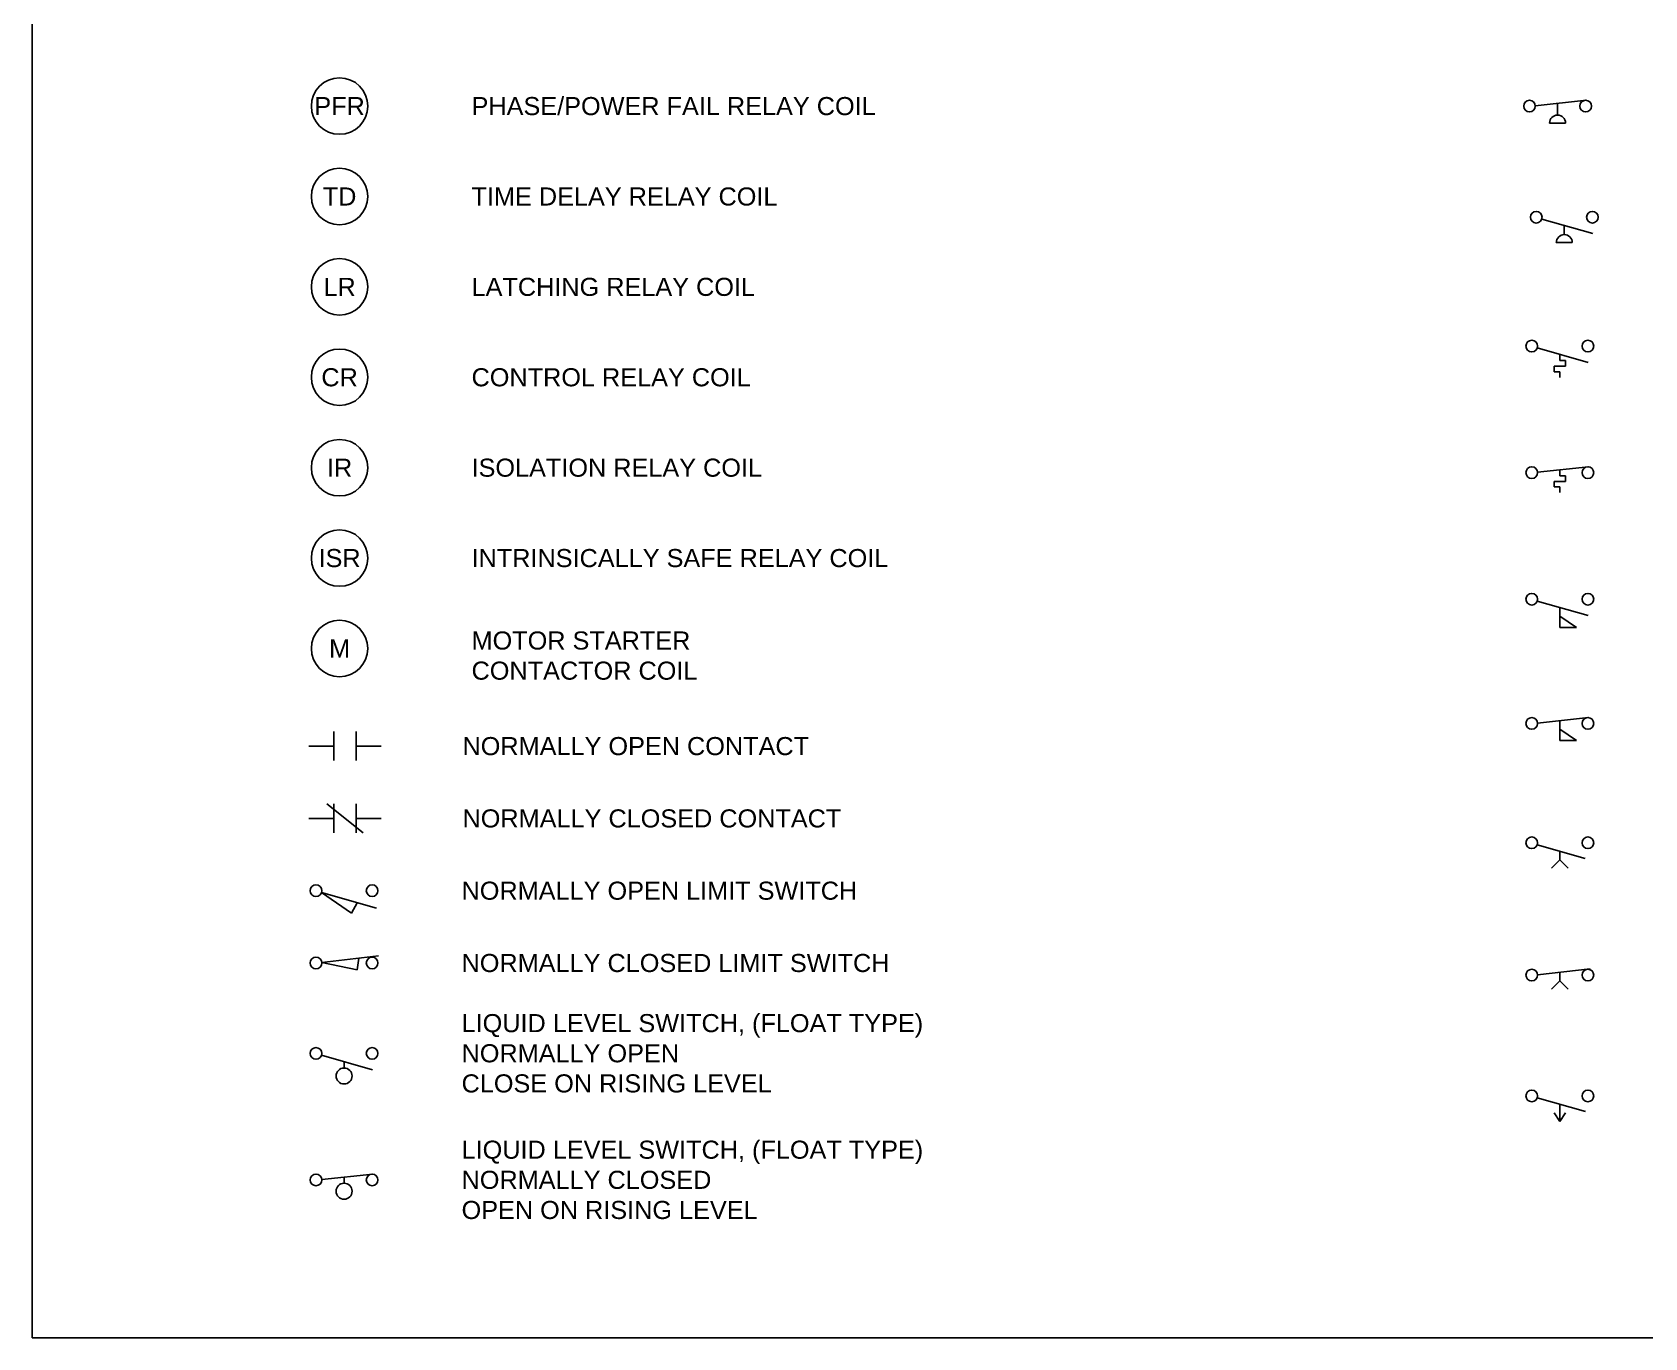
# Model space of a CAD drawing. Header units: inches. Extents: x 0 to 34, y 0 to 19.9.
# Drawn here: x 0 to 8.92, y 0 to 7.22 of the extents above; entities that cross this region are included whole.
import ezdxf
from ezdxf.enums import TextEntityAlignment as Align

# ---------------------------------------------------------------- set-up
doc = ezdxf.new("R2010")
doc.units = ezdxf.units.IN
doc.header["$MEASUREMENT"] = 0
doc.layers.add('1_BORDER', color=52, linetype='Continuous', plot=False)
for name, color, linetype in [('GRY_20AWG', 9, 'Continuous'), ('SYMS', 7, 'Continuous'), ('TAGS', 150, 'Continuous')]:
    doc.layers.add(name, color=color, linetype=linetype)
doc.styles.get("Standard").update_dxf_attribs({"font": 'arial.ttf'})
doc.styles.add('WD', font='arial.ttf')

# ---------------------------------------------------------------- blocks, each defined once
blk = doc.blocks.new('HCR21')
at = {"linetype": 'Continuous'}
for p, q in [((-0.0625, 0.08), (-0.0625, -0.08)), ((0.0625, 0.08), (0.0625, -0.08))]:
    blk.add_line(p, q, dxfattribs=at)
at = {"style": 'WD'}
for tag, width, p in [('INST', 0.7, (0, 0.4508)), ('LOC', 0.7, (0, 0.2812)), ('TAG2', 0.9, (0, 0.125)), ('XREF', 0.7, (0, -0.2975)), ('DESC1', 0.7, (0, -0.4495)), ('DESC2', 0.7, (0, -0.5968)), ('DESC3', 0.7, (0, -0.7442))]:
    blk.add_attdef(tag, text='', height=0.125, dxfattribs=dict(at, width=width)).set_placement(p, align=Align.CENTER)
for tag, p in [('X2LINK', (0, 0.125)), ('X8LINK', (0, -0.125))]:
    blk.add_attdef(tag, p, '', height=0.01, dxfattribs=at)
for tag, p, height, flags in [('X4TERM01', (-0.0625, 0), 0.0125, 1), ('X1TERM02', (0.0625, 0), 0.0125, 1), ('CONTACT', (0.0973, 0.0363), 0.01, 1), ('FAMILY', (0.0973, 0.0529), 0.01, 9)]:
    blk.add_attdef(tag, p, '', height=height, dxfattribs=dict(at, flags=flags))
at = {"linetype": 'Continuous', "style": 'WD', "flags": 8}
blk.add_attdef('TERM01', text='', height=0.125, dxfattribs=at).set_placement((-0.125, -0.0158), align=Align.TOP_RIGHT)
blk.add_attdef('TERM02', text='', height=0.125, dxfattribs=at).set_placement((0.125, -0.0158), align=Align.TOP_LEFT)
blk = doc.blocks.new('HCR22')
at = {"linetype": 'Continuous'}
for p, q in [((-0.1, 0.08), (0.1, -0.08)), ((-0.0625, 0.08), (-0.0625, -0.08)), ((0.0625, 0.08), (0.0625, -0.08))]:
    blk.add_line(p, q, dxfattribs=at)
at = {"style": 'WD'}
for tag, width, p in [('INST', 0.7, (0, 0.4508)), ('LOC', 0.7, (0, 0.2812)), ('TAG2', 0.9, (0, 0.125)), ('XREF', 0.7, (0, -0.2975)), ('DESC1', 0.7, (0, -0.4495)), ('DESC2', 0.7, (0, -0.5968)), ('DESC3', 0.7, (0, -0.7442))]:
    blk.add_attdef(tag, text='', height=0.125, dxfattribs=dict(at, width=width)).set_placement(p, align=Align.CENTER)
for tag, p in [('X2LINK', (0, 0.125)), ('X8LINK', (0, -0.125))]:
    blk.add_attdef(tag, p, '', height=0.01, dxfattribs=at)
for tag, p, height, flags in [('X4TERM01', (-0.0625, 0), 0.0125, 1), ('X1TERM02', (0.0625, 0), 0.0125, 1), ('CONTACT', (0.0973, 0.0197), 0.01, 1), ('FAMILY', (0.0973, 0.0364), 0.01, 9)]:
    blk.add_attdef(tag, p, '', height=height, dxfattribs=dict(at, flags=flags))
at = {"linetype": 'Continuous', "style": 'WD', "flags": 8}
blk.add_attdef('TERM01', text='', height=0.125, dxfattribs=at).set_placement((-0.125, -0.0158), align=Align.TOP_RIGHT)
blk.add_attdef('TERM02', text='', height=0.125, dxfattribs=at).set_placement((0.125, -0.0158), align=Align.TOP_LEFT)
blk = doc.blocks.new('HLS11')
at = {"linetype": 'Continuous'}
for p, q in [((-0.1248, -0.0103), (0.0408, -0.1237)), ((-0.1248, -0.0103), (0.1786, -0.097)), ((0.0408, -0.1237), (0.0728, -0.0668))]:
    blk.add_line(p, q, dxfattribs=at)
for centre in [(-0.1553, 0), (0.1553, 0)]:
    blk.add_circle(centre, 0.0322)
at = {"style": 'WD', "width": 0.7}
for tag, p in [('INST', (0, 0.7321)), ('LOC', (0, 0.5625)), ('DESC1', (0, 0.4062)), ('DESC2', (0, 0.25)), ('XREF', (0, -0.2988)), ('WDTAGALT', (0.0062, -0.4375))]:
    blk.add_attdef(tag, text='', height=0.125, dxfattribs=at).set_placement(p, align=Align.CENTER)
at = {"style": 'WD'}
blk.add_attdef('TAG1', text='', height=0.125, dxfattribs=at).set_placement((0, 0.0938), align=Align.CENTER)
for tag, p, height, flags in [('X4TERM01', (-0.1875, 0), 0.0125, 1), ('CONTACT', (0.0376, 0.0204), 0.01, 1), ('FAMILY', (0.0376, 0.0371), 0.01, 9), ('X1TERM02', (0.1875, 0), 0.0125, 1)]:
    blk.add_attdef(tag, p, '', height=height, dxfattribs=dict(at, flags=flags))
for tag, p in [('X2LINK', (0, 0.0312)), ('X8LINK', (0, -0.1562))]:
    blk.add_attdef(tag, p, '', height=0.01, dxfattribs=at)
at = {"linetype": 'Continuous', "style": 'WD', "flags": 9}
for tag, p in [('CAT', (0.0626, -0.0071)), ('ASSYCODE', (0.062, -0.047)), ('MFG', (0.0626, -0.0266))]:
    blk.add_attdef(tag, text='', height=0.01, dxfattribs=at).set_placement(p, align=Align.CENTER)
at = {"linetype": 'Continuous', "style": 'WD', "flags": 8}
blk.add_attdef('TERM01', text='', height=0.125, dxfattribs=at).set_placement((-0.25, -0.0314), align=Align.TOP_RIGHT)
blk.add_attdef('TERM02', text='', height=0.125, dxfattribs=at).set_placement((0.25, -0.0314), align=Align.TOP_LEFT)
blk = doc.blocks.new('HLS12')
at = {"linetype": 'Continuous'}
for p, q in [((-0.1232, 0.0023), (0.1901, 0.0395)), ((-0.1232, 0.0023), (0.0734, -0.0383)), ((0.0734, -0.0383), (0.0809, 0.0265))]:
    blk.add_line(p, q, dxfattribs=at)
for centre in [(-0.1553, 0), (0.1553, 0)]:
    blk.add_circle(centre, 0.0322)
at = {"style": 'WD', "width": 0.7}
for tag, p in [('INST', (0, 0.7321)), ('LOC', (0, 0.5625)), ('DESC1', (0, 0.4062)), ('DESC2', (0, 0.25)), ('XREF', (0, -0.2676)), ('WDTAGALT', (0, -0.4062))]:
    blk.add_attdef(tag, text='', height=0.125, dxfattribs=at).set_placement(p, align=Align.CENTER)
at = {"style": 'WD'}
blk.add_attdef('TAG1', text='', height=0.125, dxfattribs=at).set_placement((0, 0.0938), align=Align.CENTER)
for tag, p, height, flags in [('X4TERM01', (-0.1875, 0), 0.0125, 1), ('CONTACT', (0.0376, 0.0204), 0.01, 1), ('FAMILY', (0.0376, 0.0371), 0.01, 9), ('X1TERM02', (0.1875, 0), 0.0125, 1)]:
    blk.add_attdef(tag, p, '', height=height, dxfattribs=dict(at, flags=flags))
for tag, p in [('X2LINK', (0, 0.0625)), ('X8LINK', (0, -0.0625))]:
    blk.add_attdef(tag, p, '', height=0.01, dxfattribs=at)
at = {"linetype": 'Continuous', "style": 'WD', "flags": 9}
for tag, p in [('CAT', (0.0626, -0.0071)), ('MFG', (0.0626, -0.0266)), ('ASSYCODE', (0.0938, -0.0625))]:
    blk.add_attdef(tag, text='', height=0.01, dxfattribs=at).set_placement(p, align=Align.CENTER)
at = {"linetype": 'Continuous', "style": 'WD', "flags": 8}
blk.add_attdef('TERM01', text='', height=0.125, dxfattribs=at).set_placement((-0.25, -0.0314), align=Align.TOP_RIGHT)
blk.add_attdef('TERM02', text='', height=0.125, dxfattribs=at).set_placement((0.25, -0.0314), align=Align.TOP_LEFT)
blk = doc.blocks.new('HFL11')
at = {"linetype": 'Continuous'}
blk.add_line((-0.1248, -0.0103), (0.157, -0.0908), dxfattribs=at)
blk.add_line((0, -0.046), (0, -0.08))
for centre, radius in [((-0.1553, 0), 0.0322), ((0.1553, 0), 0.0322), ((0, -0.125), 0.0442)]:
    blk.add_circle(centre, radius)
at = {"style": 'WD', "width": 0.7}
for tag, p in [('INST', (0, 0.7321)), ('LOC', (0, 0.5625)), ('DESC1', (0, 0.4062)), ('DESC2', (0, 0.25)), ('XREF', (0, -0.3319)), ('WDTAGALT', (0, -0.5))]:
    blk.add_attdef(tag, text='', height=0.125, dxfattribs=at).set_placement(p, align=Align.CENTER)
at = {"style": 'WD'}
blk.add_attdef('TAG1', text='', height=0.125, dxfattribs=at).set_placement((0, 0.0938), align=Align.CENTER)
for tag, p, height, flags in [('X4TERM01', (-0.1875, 0), 0.0125, 1), ('CONTACT', (0.0376, 0.0204), 0.01, 1), ('FAMILY', (0.0376, 0.0371), 0.01, 9), ('X1TERM02', (0.1875, 0), 0.0125, 1)]:
    blk.add_attdef(tag, p, '', height=height, dxfattribs=dict(at, flags=flags))
for tag, p in [('X2LINK', (0, 0.0312)), ('X8LINK', (0, -0.2188))]:
    blk.add_attdef(tag, p, '', height=0.01, dxfattribs=at)
at = {"linetype": 'Continuous', "style": 'WD', "flags": 9}
for tag, p in [('CAT', (0.0626, -0.0071)), ('ASSYCODE', (0.0631, -0.0495)), ('MFG', (0.0626, -0.0266))]:
    blk.add_attdef(tag, text='', height=0.01, dxfattribs=at).set_placement(p, align=Align.CENTER)
at = {"linetype": 'Continuous', "style": 'WD', "flags": 8}
blk.add_attdef('TERM01', text='', height=0.125, dxfattribs=at).set_placement((-0.25, -0.0314), align=Align.TOP_RIGHT)
blk.add_attdef('TERM02', text='', height=0.125, dxfattribs=at).set_placement((0.25, -0.0314), align=Align.TOP_LEFT)
at = {"style": 'WD', "width": 0.7}
blk.add_attdef('RATING1', (0.2493, -0.3058), '', height=0.125, dxfattribs=at)
blk = doc.blocks.new('HFL12')
at = {"linetype": 'Continuous'}
blk.add_line((-0.1231, 0.002), (0.1594, 0.0326), dxfattribs=at)
blk.add_line((0, 0.0165), (0, -0.0175))
for centre, radius in [((-0.1553, 0), 0.0322), ((0.1553, 0), 0.0322), ((0, -0.0625), 0.0442)]:
    blk.add_circle(centre, radius)
at = {"style": 'WD', "width": 0.7}
for tag, p in [('INST', (0, 0.7321)), ('LOC', (0, 0.5625)), ('DESC1', (0, 0.4062)), ('DESC2', (0, 0.25)), ('XREF', (0, -0.3144)), ('WDTAGALT', (-0.0094, -0.4531))]:
    blk.add_attdef(tag, text='', height=0.125, dxfattribs=at).set_placement(p, align=Align.CENTER)
at = {"style": 'WD'}
blk.add_attdef('TAG1', text='', height=0.125, dxfattribs=at).set_placement((0, 0.0938), align=Align.CENTER)
for tag, p, height, flags in [('X4TERM01', (-0.1875, 0), 0.0125, 1), ('CONTACT', (0.0376, 0.0204), 0.01, 1), ('FAMILY', (0.0376, 0.0371), 0.01, 9), ('X1TERM02', (0.1875, 0), 0.0125, 1)]:
    blk.add_attdef(tag, p, '', height=height, dxfattribs=dict(at, flags=flags))
for tag, p in [('X2LINK', (0, 0.0781)), ('X8LINK', (0, -0.1562))]:
    blk.add_attdef(tag, p, '', height=0.01, dxfattribs=at)
at = {"linetype": 'Continuous', "style": 'WD', "flags": 9}
for tag, p in [('CAT', (0.0626, -0.0071)), ('ASSYCODE', (0.0781, -0.0469)), ('MFG', (0.0626, -0.0266))]:
    blk.add_attdef(tag, text='', height=0.01, dxfattribs=at).set_placement(p, align=Align.CENTER)
at = {"linetype": 'Continuous', "style": 'WD', "flags": 8}
blk.add_attdef('TERM01', text='', height=0.125, dxfattribs=at).set_placement((-0.25, -0.0314), align=Align.TOP_RIGHT)
blk.add_attdef('TERM02', text='', height=0.125, dxfattribs=at).set_placement((0.25, -0.0314), align=Align.TOP_LEFT)
at = {"style": 'WD', "width": 0.7}
blk.add_attdef('RATING1', (0.2475, -0.2967), '', height=0.125, dxfattribs=at)
blk = doc.blocks.new('HPS11')
at = {"linetype": 'Continuous'}
blk.add_line((-0.1248, -0.0103), (0.157, -0.0908), dxfattribs=at)
for p, q in [((0, -0.046), (0, -0.0956)), ((-0.0442, -0.1406), (0.0442, -0.1406))]:
    blk.add_line(p, q)
for centre in [(-0.1553, 0), (0.1553, 0)]:
    blk.add_circle(centre, 0.0322)
blk.add_arc((0, -0.1406), 0.0442, 0, 180)
at = {"style": 'WD', "width": 0.7}
for tag, p in [('INST', (0, 0.7321)), ('LOC', (0, 0.5625)), ('DESC1', (0, 0.4062)), ('DESC2', (0, 0.25)), ('XREF', (0, -0.3163))]:
    blk.add_attdef(tag, text='', height=0.125, dxfattribs=at).set_placement(p, align=Align.CENTER)
at = {"style": 'WD'}
blk.add_attdef('TAG1', text='', height=0.125, dxfattribs=at).set_placement((0, 0.0938), align=Align.CENTER)
for tag, p, height, flags in [('X4TERM01', (-0.1875, 0), 0.0125, 1), ('CONTACT', (0.0376, 0.0204), 0.01, 1), ('FAMILY', (0.0376, 0.0371), 0.01, 9), ('X1TERM02', (0.1875, 0), 0.0125, 1)]:
    blk.add_attdef(tag, p, '', height=height, dxfattribs=dict(at, flags=flags))
for tag, p in [('X2LINK', (0, 0.0312)), ('X8LINK', (0, -0.1719))]:
    blk.add_attdef(tag, p, '', height=0.01, dxfattribs=at)
at = {"linetype": 'Continuous', "style": 'WD', "flags": 9}
for tag, p in [('CAT', (0.0626, -0.0071)), ('ASSYCODE', (0.0625, -0.0469)), ('MFG', (0.0626, -0.0266))]:
    blk.add_attdef(tag, text='', height=0.01, dxfattribs=at).set_placement(p, align=Align.CENTER)
at = {"linetype": 'Continuous', "style": 'WD', "flags": 8}
blk.add_attdef('TERM01', text='', height=0.125, dxfattribs=at).set_placement((-0.25, -0.0314), align=Align.TOP_RIGHT)
blk.add_attdef('TERM02', text='', height=0.125, dxfattribs=at).set_placement((0.25, -0.0314), align=Align.TOP_LEFT)
at = {"style": 'WD', "width": 0.7}
for tag, p in [('RATING1', (0.2578, -0.3037)), ('WDTAGALT', (0.2578, -0.46))]:
    blk.add_attdef(tag, p, '', height=0.125, dxfattribs=at)
blk = doc.blocks.new('HTS11')
at = {"linetype": 'Continuous'}
blk.add_line((-0.1248, -0.0103), (0.157, -0.0908), dxfattribs=at)
for p, q in [((0, -0.046), (0, -0.08)), ((0, -0.08), (0.0312, -0.08)), ((0.0312, -0.08), (0.0312, -0.1112)), ((0.0312, -0.1112), (-0.0312, -0.1112)), ((-0.0312, -0.1112), (-0.0312, -0.1425)), ((-0.0312, -0.1425), (0, -0.1425)), ((0, -0.1425), (0, -0.1737))]:
    blk.add_line(p, q)
for centre in [(-0.1553, 0), (0.1553, 0)]:
    blk.add_circle(centre, 0.0322)
at = {"style": 'WD', "width": 0.7}
for tag, p in [('INST', (0, 0.7321)), ('LOC', (0, 0.5625)), ('DESC1', (0, 0.4062)), ('DESC2', (0, 0.25)), ('XREF', (0, -0.3319))]:
    blk.add_attdef(tag, text='', height=0.125, dxfattribs=at).set_placement(p, align=Align.CENTER)
at = {"style": 'WD'}
blk.add_attdef('TAG1', text='', height=0.125, dxfattribs=at).set_placement((0, 0.0938), align=Align.CENTER)
for tag, p, height, flags in [('X4TERM01', (-0.1875, 0), 0.0125, 1), ('CONTACT', (0.0376, 0.0204), 0.01, 1), ('FAMILY', (0.0376, 0.0371), 0.01, 9), ('X1TERM02', (0.1875, 0), 0.0125, 1)]:
    blk.add_attdef(tag, p, '', height=height, dxfattribs=dict(at, flags=flags))
for tag, p in [('X2LINK', (0, 0.0312)), ('X8LINK', (0, -0.2188))]:
    blk.add_attdef(tag, p, '', height=0.01, dxfattribs=at)
at = {"linetype": 'Continuous', "style": 'WD', "flags": 9}
for tag, p in [('CAT', (0.0626, -0.0071)), ('ASSYCODE', (0.0625, -0.0469)), ('MFG', (0.0626, -0.0266))]:
    blk.add_attdef(tag, text='', height=0.01, dxfattribs=at).set_placement(p, align=Align.CENTER)
at = {"linetype": 'Continuous', "style": 'WD', "flags": 8}
blk.add_attdef('TERM01', text='', height=0.125, dxfattribs=at).set_placement((-0.25, -0.0158), align=Align.TOP_RIGHT)
blk.add_attdef('TERM02', text='', height=0.125, dxfattribs=at).set_placement((0.25, -0.0158), align=Align.TOP_LEFT)
at = {"style": 'WD', "width": 0.7}
for tag, p in [('RATING1', (0.2806, -0.294)), ('WDTAGALT', (0.2806, -0.4658))]:
    blk.add_attdef(tag, p, '', height=0.125, dxfattribs=at)
blk = doc.blocks.new('HTS12')
at = {"linetype": 'Continuous'}
blk.add_line((-0.1231, 0.002), (0.1594, 0.0326), dxfattribs=at)
for p, q in [((0, 0.0153), (0, -0.0168)), ((0.0312, -0.0481), (-0.0312, -0.0481)), ((-0.0312, -0.0481), (-0.0312, -0.0793)), ((-0.0312, -0.0793), (0, -0.0793)), ((0, -0.0168), (0.0312, -0.0168)), ((0, -0.0793), (0, -0.1106)), ((0.0312, -0.0168), (0.0312, -0.0481))]:
    blk.add_line(p, q)
for centre in [(-0.1553, 0), (0.1553, 0)]:
    blk.add_circle(centre, 0.0322)
at = {"style": 'WD', "width": 0.7}
for tag, p in [('INST', (0, 0.7321)), ('LOC', (0, 0.5625)), ('DESC1', (0, 0.4062)), ('DESC2', (0, 0.25)), ('XREF', (0, -0.3144))]:
    blk.add_attdef(tag, text='', height=0.125, dxfattribs=at).set_placement(p, align=Align.CENTER)
at = {"style": 'WD'}
blk.add_attdef('TAG1', text='', height=0.125, dxfattribs=at).set_placement((0, 0.0938), align=Align.CENTER)
for tag, p, height, flags in [('X4TERM01', (-0.1875, 0), 0.0125, 1), ('CONTACT', (0.0376, 0.0204), 0.01, 1), ('FAMILY', (0.0376, 0.0371), 0.01, 9), ('X1TERM02', (0.1875, 0), 0.0125, 1)]:
    blk.add_attdef(tag, p, '', height=height, dxfattribs=dict(at, flags=flags))
for tag, p in [('X2LINK', (0, 0.0781)), ('X8LINK', (0, -0.1406))]:
    blk.add_attdef(tag, p, '', height=0.01, dxfattribs=at)
at = {"linetype": 'Continuous', "style": 'WD', "flags": 9}
for tag, p in [('CAT', (0.0626, -0.0071)), ('ASSYCODE', (0.0625, -0.0469)), ('MFG', (0.0626, -0.0266))]:
    blk.add_attdef(tag, text='', height=0.01, dxfattribs=at).set_placement(p, align=Align.CENTER)
at = {"linetype": 'Continuous', "style": 'WD', "flags": 8}
blk.add_attdef('TERM01', text='', height=0.125, dxfattribs=at).set_placement((-0.25, -0.0158), align=Align.TOP_RIGHT)
blk.add_attdef('TERM02', text='', height=0.125, dxfattribs=at).set_placement((0.25, -0.0158), align=Align.TOP_LEFT)
at = {"style": 'WD', "width": 0.7}
for tag, p in [('RATING1', (0.2754, -0.2988)), ('WDTAGALT', (0.2806, -0.4658))]:
    blk.add_attdef(tag, p, '', height=0.125, dxfattribs=at)
blk = doc.blocks.new('HFS11')
at = {"linetype": 'Continuous'}
blk.add_line((-0.1248, -0.0103), (0.157, -0.0908), dxfattribs=at)
for p, q in [((0, -0.1562), (0, -0.046)), ((0.0929, -0.1564), (0, -0.0938)), ((0.0001, -0.1564), (0.0929, -0.1564))]:
    blk.add_line(p, q)
for centre in [(-0.1553, 0), (0.1553, 0)]:
    blk.add_circle(centre, 0.0322)
at = {"style": 'WD', "width": 0.7}
for tag, p in [('INST', (0, 0.7321)), ('LOC', (0, 0.5625)), ('DESC1', (0, 0.4062)), ('DESC2', (0, 0.25)), ('XREF', (0, -0.3475)), ('WDTAGALT', (-0.0094, -0.5))]:
    blk.add_attdef(tag, text='', height=0.125, dxfattribs=at).set_placement(p, align=Align.CENTER)
at = {"style": 'WD'}
blk.add_attdef('TAG1', text='', height=0.125, dxfattribs=at).set_placement((0, 0.0938), align=Align.CENTER)
for tag, p, height, flags in [('X4TERM01', (-0.1875, 0), 0.0125, 1), ('CONTACT', (0.0376, 0.0204), 0.01, 1), ('FAMILY', (0.0376, 0.0371), 0.01, 9), ('X1TERM02', (0.1875, 0), 0.0125, 1)]:
    blk.add_attdef(tag, p, '', height=height, dxfattribs=dict(at, flags=flags))
for tag, p in [('X2LINK', (0, 0.0469)), ('X8LINK', (0, -0.2031))]:
    blk.add_attdef(tag, p, '', height=0.01, dxfattribs=at)
at = {"linetype": 'Continuous', "style": 'WD', "flags": 9}
for tag, p in [('CAT', (0.0626, -0.0071)), ('ASSYCODE', (0.0625, -0.0469)), ('MFG', (0.0626, -0.0266))]:
    blk.add_attdef(tag, text='', height=0.01, dxfattribs=at).set_placement(p, align=Align.CENTER)
at = {"linetype": 'Continuous', "style": 'WD', "flags": 8}
blk.add_attdef('TERM01', text='', height=0.125, dxfattribs=at).set_placement((-0.25, -0.0314), align=Align.TOP_RIGHT)
blk.add_attdef('TERM02', text='', height=0.125, dxfattribs=at).set_placement((0.25, -0.0314), align=Align.TOP_LEFT)
at = {"style": 'WD', "width": 0.7}
blk.add_attdef('RATING1', (0.2493, -0.3127), '', height=0.125, dxfattribs=at)
blk = doc.blocks.new('HFS12')
at = {"linetype": 'Continuous'}
blk.add_line((-0.1231, 0.002), (0.1594, 0.0326), dxfattribs=at)
for p, q in [((0, -0.0938), (0, 0.0165)), ((0.0929, -0.0939), (0, -0.0312)), ((0.0001, -0.0939), (0.0929, -0.0939))]:
    blk.add_line(p, q)
for centre in [(-0.1553, 0), (0.1553, 0)]:
    blk.add_circle(centre, 0.0322)
at = {"style": 'WD', "width": 0.7}
for tag, p in [('INST', (0, 0.7321)), ('LOC', (0, 0.5625)), ('DESC1', (0, 0.4062)), ('DESC2', (0, 0.25)), ('XREF', (0, -0.3144)), ('WDTAGALT', (0, -0.4688))]:
    blk.add_attdef(tag, text='', height=0.125, dxfattribs=at).set_placement(p, align=Align.CENTER)
at = {"style": 'WD'}
blk.add_attdef('TAG1', text='', height=0.125, dxfattribs=at).set_placement((0, 0.0938), align=Align.CENTER)
for tag, p in [('X2LINK', (0, 0.0938)), ('X8LINK', (0, -0.125))]:
    blk.add_attdef(tag, p, '', height=0.01, dxfattribs=at)
for tag, p, height, flags in [('X4TERM01', (-0.1875, 0), 0.0125, 1), ('CONTACT', (0.0376, 0.0204), 0.01, 1), ('FAMILY', (0.0376, 0.0371), 0.01, 9), ('X1TERM02', (0.1875, 0), 0.0125, 1)]:
    blk.add_attdef(tag, p, '', height=height, dxfattribs=dict(at, flags=flags))
at = {"linetype": 'Continuous', "style": 'WD', "flags": 9}
for tag, p in [('CAT', (0.0626, -0.0071)), ('ASSYCODE', (0.0631, -0.0464)), ('MFG', (0.0626, -0.0266))]:
    blk.add_attdef(tag, text='', height=0.01, dxfattribs=at).set_placement(p, align=Align.CENTER)
at = {"linetype": 'Continuous', "style": 'WD', "flags": 8}
blk.add_attdef('TERM01', text='', height=0.125, dxfattribs=at).set_placement((-0.25, -0.0314), align=Align.TOP_RIGHT)
blk.add_attdef('TERM02', text='', height=0.125, dxfattribs=at).set_placement((0.25, -0.0314), align=Align.TOP_LEFT)
at = {"style": 'WD', "width": 0.7}
blk.add_attdef('RATING1', (0.2475, -0.3136), '', height=0.125, dxfattribs=at)
blk = doc.blocks.new('HTD21N')
at = {"linetype": 'Continuous'}
blk.add_line((-0.1248, -0.0103), (0.141, -0.0863), dxfattribs=at)
for p, q in [((0, -0.0938), (0, -0.046)), ((0, -0.0938), (-0.0469, -0.1406)), ((0.0469, -0.1406), (0, -0.0938))]:
    blk.add_line(p, q)
for centre in [(-0.1553, 0), (0.1553, 0)]:
    blk.add_circle(centre, 0.0322)
at = {"style": 'WD', "width": 0.7}
for tag, p in [('INST', (0, 0.4196)), ('LOC', (0, 0.25)), ('XREF', (0, -0.2988)), ('DESC1', (0, -0.4551)), ('DESC2', (0, -0.6113)), ('DESC3', (0, -0.7676))]:
    blk.add_attdef(tag, text='', height=0.125, dxfattribs=at).set_placement(p, align=Align.CENTER)
at = {"style": 'WD'}
blk.add_attdef('TAG2', text='', height=0.125, dxfattribs=at).set_placement((0, 0.0938), align=Align.CENTER)
for tag, p, height, flags in [('X4TERM01', (-0.1875, 0), 0.0125, 1), ('CONTACT', (0.0376, 0.0204), 0.01, 1), ('FAMILY', (0.0376, 0.0371), 0.01, 9), ('X1TERM02', (0.1875, 0), 0.0125, 1)]:
    blk.add_attdef(tag, p, '', height=height, dxfattribs=dict(at, flags=flags))
at = {"linetype": 'Continuous', "style": 'WD', "flags": 8}
blk.add_attdef('TERM01', text='', height=0.125, dxfattribs=at).set_placement((-0.25, -0.0314), align=Align.TOP_RIGHT)
blk.add_attdef('TERM02', text='', height=0.125, dxfattribs=at).set_placement((0.25, -0.0314), align=Align.TOP_LEFT)
blk = doc.blocks.new('HTD22N')
at = {"linetype": 'Continuous'}
blk.add_line((-0.1231, 0.0021), (0.1682, 0.0346), dxfattribs=at)
for p, q in [((-0.0001, -0.032), (-0.0001, 0.0158)), ((-0.0001, -0.032), (-0.0469, -0.0789)), ((0.0468, -0.0789), (-0.0001, -0.032))]:
    blk.add_line(p, q)
for centre in [(-0.1553, 0), (0.1553, 0)]:
    blk.add_circle(centre, 0.0322)
at = {"style": 'WD', "width": 0.7}
for tag, p in [('INST', (0, 0.4196)), ('LOC', (0, 0.25)), ('XREF', (0, -0.2519)), ('DESC1', (0, -0.4082)), ('DESC2', (0, -0.5644)), ('DESC3', (0, -0.7207))]:
    blk.add_attdef(tag, text='', height=0.125, dxfattribs=at).set_placement(p, align=Align.CENTER)
at = {"style": 'WD'}
blk.add_attdef('TAG2', text='', height=0.125, dxfattribs=at).set_placement((0, 0.0938), align=Align.CENTER)
for tag, p, height, flags in [('X4TERM01', (-0.1875, 0), 0.0125, 1), ('CONTACT', (0.0376, 0.0204), 0.01, 1), ('FAMILY', (0.0376, 0.0371), 0.01, 9), ('X1TERM02', (0.1875, 0), 0.0125, 1)]:
    blk.add_attdef(tag, p, '', height=height, dxfattribs=dict(at, flags=flags))
at = {"linetype": 'Continuous', "style": 'WD', "flags": 8}
blk.add_attdef('TERM01', text='', height=0.125, dxfattribs=at).set_placement((-0.25, -0.0314), align=Align.TOP_RIGHT)
blk.add_attdef('TERM02', text='', height=0.125, dxfattribs=at).set_placement((0.25, -0.0314), align=Align.TOP_LEFT)
blk = doc.blocks.new('HTD21F')
at = {"linetype": 'Continuous'}
blk.add_line((-0.1248, -0.0103), (0.1418, -0.0865), dxfattribs=at)
for p, q in [((0, -0.1406), (0, -0.046)), ((-0.0312, -0.0938), (0, -0.1406)), ((0, -0.1406), (0.0312, -0.0938))]:
    blk.add_line(p, q)
for centre in [(-0.1553, 0), (0.1553, 0)]:
    blk.add_circle(centre, 0.0322)
at = {"style": 'WD', "width": 0.7}
for tag, p in [('INST', (0, 0.4196)), ('LOC', (0, 0.25)), ('XREF', (0, -0.2988)), ('DESC1', (0, -0.4551)), ('DESC2', (0, -0.6113)), ('DESC3', (0, -0.7676))]:
    blk.add_attdef(tag, text='', height=0.125, dxfattribs=at).set_placement(p, align=Align.CENTER)
at = {"style": 'WD'}
blk.add_attdef('TAG2', text='', height=0.125, dxfattribs=at).set_placement((0, 0.0938), align=Align.CENTER)
for tag, p, height, flags in [('X4TERM01', (-0.1875, 0), 0.0125, 1), ('CONTACT', (0.0376, 0.0204), 0.01, 1), ('FAMILY', (0.0376, 0.0371), 0.01, 9), ('X1TERM02', (0.1875, 0), 0.0125, 1)]:
    blk.add_attdef(tag, p, '', height=height, dxfattribs=dict(at, flags=flags))
at = {"linetype": 'Continuous', "style": 'WD', "flags": 8}
blk.add_attdef('TERM01', text='', height=0.125, dxfattribs=at).set_placement((-0.25, -0.0314), align=Align.TOP_RIGHT)
blk.add_attdef('TERM02', text='', height=0.125, dxfattribs=at).set_placement((0.25, -0.0314), align=Align.TOP_LEFT)
blk = doc.blocks.new('HCR1')
blk.add_circle((0, 0), 0.1562)
at = {"style": 'WD'}
for tag, width, p in [('INST', 0.7, (0.0055, 0.5282)), ('LOC', 0.7, (0.0055, 0.3586)), ('TAG1', 0.9, (0, 0.2024))]:
    blk.add_attdef(tag, text='', height=0.125, dxfattribs=dict(at, width=width)).set_placement(p, align=Align.CENTER)
at = {"style": 'WD', "flags": 9}
blk.add_attdef('FAMILY', text='', height=0.01, dxfattribs=at).set_placement((-0.0053, 0.1698), align=Align.CENTER)
at = {"style": 'WD'}
for tag, p, width in [('DESC1', (1.126, 0.0757), 0.9), ('DESC2', (1.126, -0.0806), 0.9), ('DESC3', (1.126, -0.2368), 0.9), ('XREFNO', (1.3591, -0.3931), 0.8), ('XREFNC', (1.3591, -0.5493), 0.8)]:
    blk.add_attdef(tag, p, '', height=0.125, dxfattribs=dict(at, width=width))
at = {"linetype": 'Continuous', "style": 'WD', "flags": 9}
blk.add_attdef('ASSYCODE', text='', height=0.01, dxfattribs=at).set_placement((0, 0.125), align=Align.CENTER)
at = {"linetype": 'Continuous', "style": 'WD', "flags": 1}
for tag, p in [('MFG', (0, 0.1404)), ('CAT', (0, 0.1593))]:
    blk.add_attdef(tag, text='', height=0.01, dxfattribs=at).set_placement(p, align=Align.MIDDLE)
at = {"style": 'WD', "flags": 1}
for tag, p in [('X4TERM01', (-0.1562, 0)), ('X1TERM02', (0.1562, 0))]:
    blk.add_attdef(tag, p, '', height=0.0125, dxfattribs=at)
at = {"linetype": 'Continuous', "style": 'WD'}
blk.add_attdef('TERM01', text='', height=0.125, dxfattribs=at).set_placement((-0.2, -0.0662), align=Align.TOP_RIGHT)
blk.add_attdef('TERM02', text='', height=0.125, dxfattribs=at).set_placement((0.2, -0.0662), align=Align.TOP_LEFT)
at = {"style": 'WD', "width": 0.8, "flags": 8}
for tag, p in [('NO', (1.126, -0.3931)), ('NC', (1.126, -0.5493))]:
    blk.add_attdef(tag, p, '', height=0.125, dxfattribs=at)
blk = doc.blocks.new('HPS12')
at = {"linetype": 'Continuous'}
blk.add_line((-0.1231, 0.002), (0.1594, 0.0326), dxfattribs=at)
for p, q in [((0, 0.0153), (0, -0.0487)), ((-0.0442, -0.0938), (0.0442, -0.0938))]:
    blk.add_line(p, q)
for centre in [(-0.1553, 0), (0.1553, 0)]:
    blk.add_circle(centre, 0.0322)
blk.add_arc((0, -0.0938), 0.0442, 0, 180)
at = {"style": 'WD', "width": 0.7}
for tag, p in [('DESC1', (0, 0.7812)), ('DESC2', (0, 0.625)), ('INST', (0, 0.4508)), ('LOC', (0, 0.2812)), ('XREF', (0, -0.3144))]:
    blk.add_attdef(tag, text='', height=0.125, dxfattribs=at).set_placement(p, align=Align.CENTER)
at = {"style": 'WD'}
blk.add_attdef('TAG1', text='', height=0.125, dxfattribs=at).set_placement((0, 0.0938), align=Align.CENTER)
for tag, p in [('X2LINK', (0, 0.0938)), ('X8LINK', (0, -0.125))]:
    blk.add_attdef(tag, p, '', height=0.01, dxfattribs=at)
for tag, p, height, flags in [('X4TERM01', (-0.1875, 0), 0.0125, 1), ('CONTACT', (0.0376, 0.0204), 0.01, 1), ('FAMILY', (0.0376, 0.0371), 0.01, 9), ('X1TERM02', (0.1875, 0), 0.0125, 1)]:
    blk.add_attdef(tag, p, '', height=height, dxfattribs=dict(at, flags=flags))
at = {"linetype": 'Continuous', "style": 'WD', "flags": 9}
for tag, p in [('CAT', (0.0626, -0.0071)), ('ASSYCODE', (0.0656, -0.0489)), ('MFG', (0.0626, -0.0266))]:
    blk.add_attdef(tag, text='', height=0.01, dxfattribs=at).set_placement(p, align=Align.CENTER)
at = {"linetype": 'Continuous', "style": 'WD', "flags": 8}
blk.add_attdef('TERM01', text='', height=0.125, dxfattribs=at).set_placement((-0.25, -0.0314), align=Align.TOP_RIGHT)
blk.add_attdef('TERM02', text='', height=0.125, dxfattribs=at).set_placement((0.25, -0.0314), align=Align.TOP_LEFT)
at = {"style": 'WD', "width": 0.7}
for tag, p in [('RATING1', (0.2475, -0.317)), ('WDTAGALT', (0.2475, -0.4732))]:
    blk.add_attdef(tag, p, '', height=0.125, dxfattribs=at)

msp = doc.modelspace()

# ---------------------------------------------------------------- linework, layer by layer
at = {"layer": '1_BORDER'}
msp.add_lwpolyline([(0, 0), (34.05, 0), (34.05, 19.8625), (0, 19.8625)], close=True, dxfattribs=at)
at = {"layer": 'GRY_20AWG'}
for p, q in [((1.53, 3.2725), (1.6675, 3.2725)), ((1.7925, 3.2725), (1.93, 3.2725)), ((1.53, 2.8725), (1.6675, 2.8725)), ((1.7925, 2.8725), (1.93, 2.8725))]:
    msp.add_line(p, q, dxfattribs=at)

# ---------------------------------------------------------------- block references
at = {"layer": 'SYMS'}
ref = msp.add_blockref('HCR1', (1.7, 6.8125), dxfattribs=at)
ref.add_attrib('TAG1', 'PFR', dxfattribs={"layer": 'TAGS', "color": 7, "height": 0.1}).set_placement((1.7, 6.8125), align=Align.MIDDLE_CENTER)
for name, p in [('HPS12', (8.4375, 6.8125)), ('HPS11', (8.4748, 6.1978)), ('HTS11', (8.45, 5.485)), ('HTS12', (8.45, 4.785)), ('HFS11', (8.45, 4.085)), ('HFS12', (8.45, 3.3978)), ('HCR21', (1.73, 3.2725)), ('HCR22', (1.73, 2.8725)), ('HTD21N', (8.45, 2.7375)), ('HLS11', (1.7248, 2.4728)), ('HLS12', (1.7248, 2.0728)), ('HTD22N', (8.45, 2.0061)), ('HFL11', (1.7248, 1.5728)), ('HTD21F', (8.45, 1.3375)), ('HFL12', (1.7248, 0.8728))]:
    msp.add_blockref(name, p, dxfattribs=at)
ref = msp.add_blockref('HCR1', (1.7, 6.3125), dxfattribs=at)
ref.add_attrib('TAG1', 'TD', dxfattribs={"layer": 'TAGS', "color": 7, "height": 0.1}).set_placement((1.7, 6.3125), align=Align.MIDDLE_CENTER)
ref = msp.add_blockref('HCR1', (1.7, 5.8125), dxfattribs=at)
ref.add_attrib('TAG1', 'LR', dxfattribs={"layer": 'TAGS', "color": 7, "height": 0.1}).set_placement((1.7, 5.8125), align=Align.MIDDLE_CENTER)
ref = msp.add_blockref('HCR1', (1.7, 5.3125), dxfattribs=at)
ref.add_attrib('TAG1', 'CR', dxfattribs={"layer": 'TAGS', "color": 7, "height": 0.1}).set_placement((1.7, 5.3125), align=Align.MIDDLE_CENTER)
ref = msp.add_blockref('HCR1', (1.7, 4.8125), dxfattribs=at)
ref.add_attrib('TAG1', 'IR', dxfattribs={"layer": 'TAGS', "color": 7, "height": 0.1}).set_placement((1.7, 4.8125), align=Align.MIDDLE_CENTER)
ref = msp.add_blockref('HCR1', (1.7, 4.3125), dxfattribs=at)
ref.add_attrib('TAG1', 'ISR', dxfattribs={"layer": 'TAGS', "color": 7, "height": 0.1}).set_placement((1.7, 4.3125), align=Align.MIDDLE_CENTER)
ref = msp.add_blockref('HCR1', (1.7, 3.8125), dxfattribs=at)
ref.add_attrib('TAG1', 'M', dxfattribs={"layer": 'TAGS', "color": 7, "height": 0.1}).set_placement((1.7, 3.8125), align=Align.MIDDLE_CENTER)

# ---------------------------------------------------------------- texts
for s, p in [('PHASE/POWER FAIL RELAY COIL', (2.43, 6.8125)), ('TIME DELAY RELAY COIL', (2.43, 6.3125)), ('LATCHING RELAY COIL', (2.43, 5.8125)), ('CONTROL RELAY COIL', (2.43, 5.3125)), ('ISOLATION RELAY COIL', (2.43, 4.8125)), ('INTRINSICALLY SAFE RELAY COIL', (2.43, 4.3125)), ('NORMALLY OPEN CONTACT', (2.38, 3.2725)), ('NORMALLY CLOSED CONTACT', (2.38, 2.8725)), ('NORMALLY OPEN LIMIT SWITCH', (2.3748, 2.4728)), ('NORMALLY CLOSED LIMIT SWITCH', (2.3748, 2.0728))]:
    msp.add_text(s, height=0.1).set_placement(p, align=Align.MIDDLE_LEFT)
at = {"char_height": 0.1, "attachment_point": 4}
for s, width, heights, insert in [('MOTOR STARTER \\PCONTACTOR COIL', 3.334801, [0.419], (2.43, 3.7725)), ('LIQUID LEVEL SWITCH, (FLOAT TYPE)\\PNORMALLY OPEN\\PCLOSE ON RISING LEVEL', 3.279714, [0.72], (2.3748, 1.5728)), ('LIQUID LEVEL SWITCH, (FLOAT TYPE)\\PNORMALLY CLOSED\\POPEN ON RISING LEVEL', 3.316438, [0.5658], (2.3748, 0.8728))]:
    msp.add_mtext_dynamic_manual_height_columns(s, width=width, gutter_width=0.5, heights=heights, dxfattribs=dict(at, insert=insert))

doc.saveas('drawing.dxf')
